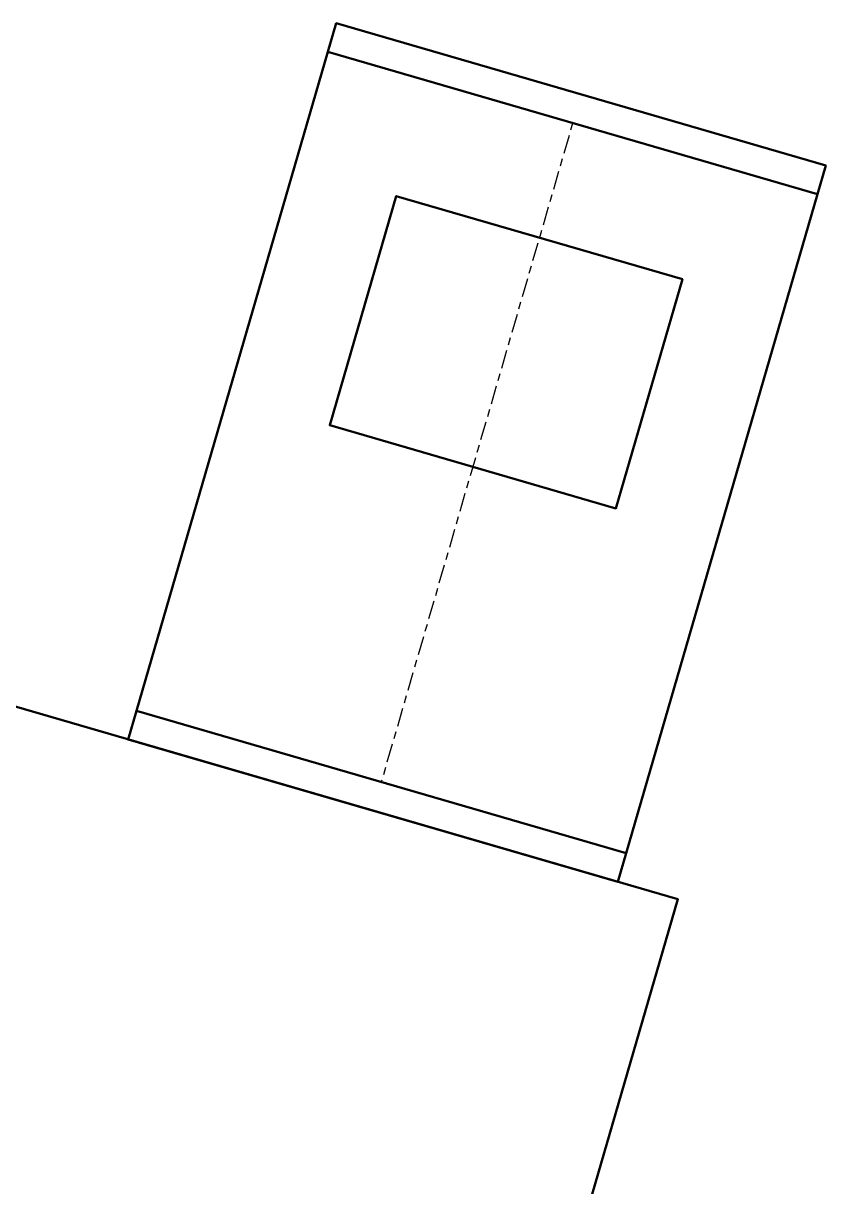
# Model space of a CAD drawing. Header units: inches. Extents: x -1654 to 1344, y -1538 to 36.
# Drawn here: x 48.46 to 75.38, y -763.16 to -724.16 of the extents above; entities that cross this region are included whole.
import ezdxf

# ---------------------------------------------------------------- set-up
doc = ezdxf.new("R2010")
doc.units = ezdxf.units.IN
doc.header["$MEASUREMENT"] = 0
doc.linetypes.add('Center', pattern=[1.25, 0.25, -0.1875, 0.625, -0.1875])
for name, color, linetype, lineweight in [('M-EQPT', 2, 'Continuous', 50), ('M-HVAC-CDFF', 3, 'Continuous', 30), ('M-HVAC-CDFF-SA', 3, 'Continuous', 30), ('M-HVAC-DUCT', 1, 'Center', 30), ('M-HVAC-DUCT-SA', 1, 'Continuous', 50)]:
    doc.layers.add(name, color=color, linetype=linetype, lineweight=lineweight)

# ---------------------------------------------------------------- blocks, each defined once
blk = doc.blocks.new('Heat Pump - Horizontal - Water Source - Heat Pump 2 Ton Horizontal-844838-_3D_')
at = {"layer": 'M-EQPT'}
mesh = blk.add_polyface(dxfattribs=at)
corners = [(21.551, -11.199, 8.65), (21.551, 11.199, 8.65), (-21.551, 11.199, 8.65), (-21.551, -11.199, 8.65)]
mesh.append_faces([[corners[k] for k in face] for face in [(2, 3, 0, 1)]])
mesh = blk.add_polyface(dxfattribs=at)
corners = [(21.551, -11.199, -8.65), (-21.551, -11.199, -8.65), (-21.551, 11.199, -8.65), (21.551, 11.199, -8.65)]
mesh.append_faces([[corners[k] for k in face] for face in [(2, 3, 0, 1)]])
mesh = blk.add_polyface(dxfattribs=at)
corners = [(-21.551, 11.199, 8.65), (21.551, 11.199, 8.65), (21.551, 11.199, -8.65), (-21.551, 11.199, -8.65)]
mesh.append_faces([[corners[k] for k in face] for face in [(0, 1, 2, 3)]])
mesh = blk.add_polyface(dxfattribs=at)
corners = [(-21.551, -11.199, 8.65), (-21.551, 11.199, 8.65), (-21.551, 11.199, -8.65), (-21.551, -11.199, -8.65)]
mesh.append_faces([[corners[k] for k in face] for face in [(0, 1, 2, 3)]])
mesh = blk.add_polyface(dxfattribs=at)
corners = [(21.551, -11.199, 8.65), (-21.551, -11.199, 8.65), (-21.551, -11.199, -8.65), (21.551, -11.199, -8.65)]
mesh.append_faces([[corners[k] for k in face] for face in [(0, 1, 2, 3)]])
mesh = blk.add_polyface(dxfattribs=at)
corners = [(-2.348, -11.199, -7.65), (-19.449, -11.199, -7.65), (-19.449, -11.199, 7.65), (-2.348, -11.199, 7.65)]
mesh.append_faces([[corners[k] for k in face] for face in [(2, 3, 0, 1)]])
mesh = blk.add_polyface(dxfattribs=at)
corners = [(-19.449, -12.199, 7.65), (-2.348, -12.199, 7.65), (-2.348, -11.199, 7.65), (-19.449, -11.199, 7.65)]
mesh.append_faces([[corners[k] for k in face] for face in [(0, 1, 2, 3)]])
mesh = blk.add_polyface(dxfattribs=at)
corners = [(-19.449, -12.199, -7.65), (-19.449, -12.199, 7.65), (-19.449, -11.199, 7.65), (-19.449, -11.199, -7.65)]
mesh.append_faces([[corners[k] for k in face] for face in [(0, 1, 2, 3)]])
mesh = blk.add_polyface(dxfattribs=at)
corners = [(-2.348, -12.199, -7.65), (-19.449, -12.199, -7.65), (-19.449, -11.199, -7.65), (-2.348, -11.199, -7.65)]
mesh.append_faces([[corners[k] for k in face] for face in [(0, 1, 2, 3)]])
mesh = blk.add_polyface(dxfattribs=at)
corners = [(-2.348, -12.199, 7.65), (-2.348, -12.199, -7.65), (-2.348, -11.199, -7.65), (-2.348, -11.199, 7.65)]
mesh.append_faces([[corners[k] for k in face] for face in [(0, 1, 2, 3)]])
mesh = blk.add_polyface(dxfattribs=at)
corners = [(-2.348, -12.199, -7.65), (-2.348, -12.199, 7.65), (-19.449, -12.199, 7.65), (-19.449, -12.199, -7.65)]
mesh.append_faces([[corners[k] for k in face] for face in [(3, 0, 1, 2)]])
blk = doc.blocks.new('Rectangular Endcap - Standard-915868-_3D_')
at = {"layer": 'M-HVAC-DUCT', "color": 8, "linetype": 'Continuous', "lineweight": 50}
mesh = blk.add_polyface(dxfattribs=at)
corners = [(0, 8.551, 7.65), (0, 8.551, -7.65), (0, -8.551, -7.65), (0, -8.551, 7.65)]
mesh.append_faces([[corners[k] for k in face] for face in [(0, 1, 2, 3)]], dxfattribs={"color": 8})
mesh = blk.add_polyface(dxfattribs=at)
corners = [(0, 8.551, -7.65), (0, 8.551, 7.65), (1, 8.551, 7.65), (1, 8.551, -7.65)]
mesh.append_faces([[corners[k] for k in face] for face in [(0, 1, 2, 3)]], dxfattribs={"color": 8})
mesh = blk.add_polyface(dxfattribs=at)
corners = [(0, -8.551, -7.65), (0, 8.551, -7.65), (1, 8.551, -7.65), (1, -8.551, -7.65)]
mesh.append_faces([[corners[k] for k in face] for face in [(0, 1, 2, 3)]], dxfattribs={"color": 8})
mesh = blk.add_polyface(dxfattribs=at)
corners = [(0, 8.551, 7.65), (0, -8.551, 7.65), (1, -8.551, 7.65), (1, 8.551, 7.65)]
mesh.append_faces([[corners[k] for k in face] for face in [(3, 0, 1, 2)]], dxfattribs={"color": 8})
mesh = blk.add_polyface(dxfattribs=at)
corners = [(1, 8.551, 7.65), (1, -8.551, 7.65), (1, -8.551, -7.65), (1, 8.551, -7.65)]
mesh.append_faces([[corners[k] for k in face] for face in [(2, 3, 0, 1)]], dxfattribs={"color": 8})
mesh = blk.add_polyface(dxfattribs=at)
corners = [(0, -8.551, 7.65), (0, -8.551, -7.65), (1, -8.551, -7.65), (1, -8.551, 7.65)]
mesh.append_faces([[corners[k] for k in face] for face in [(0, 1, 2, 3)]], dxfattribs={"color": 8})
blk = doc.blocks.new('Face Thin Mount Return Diffuser - Non-Hosted - 10x8 Face-950893-_3D_')
at = {"layer": 'M-HVAC-CDFF'}
mesh = blk.add_polyface(dxfattribs=at)
corners = [(5, -4, 1), (5, 4, 1), (-5, 4, 1), (-5, -4, 1)]
mesh.append_faces([[corners[k] for k in face] for face in [(3, 0, 1, 2)]])
mesh = blk.add_polyface(dxfattribs=at)
corners = [(5, -4), (-5, -4), (-5, 4), (5, 4)]
mesh.append_faces([[corners[k] for k in face] for face in [(2, 3, 0, 1)]])
mesh = blk.add_polyface(dxfattribs=at)
corners = [(-5, -4), (-5, -4, 1), (-5, 4, 1), (-5, 4)]
mesh.append_faces([[corners[k] for k in face] for face in [(3, 0, 1, 2)]])
mesh = blk.add_polyface(dxfattribs=at)
corners = [(-5, 4), (-5, 4, 1), (5, 4, 1), (5, 4)]
mesh.append_faces([[corners[k] for k in face] for face in [(3, 0, 1, 2)]])
mesh = blk.add_polyface(dxfattribs=at)
corners = [(5, 4), (5, 4, 1), (5, -4, 1), (5, -4)]
mesh.append_faces([[corners[k] for k in face] for face in [(3, 0, 1, 2)]])
mesh = blk.add_polyface(dxfattribs=at)
corners = [(5, -4), (5, -4, 1), (-5, -4, 1), (-5, -4)]
mesh.append_faces([[corners[k] for k in face] for face in [(3, 0, 1, 2)]])
blk = doc.blocks.new('Rectangular Takeoff - Standard-939836-_3D_')
at = {"layer": 'M-HVAC-DUCT', "color": 8, "linetype": 'Continuous', "lineweight": 50}
mesh = blk.add_polyface(dxfattribs=at)
corners = [(-0.24, -5, 4), (-0.24, 5, 4), (-0.24, 5, -4), (-0.24, -5, -4)]
mesh.append_faces([[corners[k] for k in face] for face in [(2, 3, 0, 1)]], dxfattribs={"color": 8})
mesh = blk.add_polyface(dxfattribs=at)
corners = [(-0.24, 5, -4), (1, 5, -4), (1, -5, -4), (-0.24, -5, -4)]
mesh.append_faces([[corners[k] for k in face] for face in [(3, 0, 1, 2)]], dxfattribs={"color": 8})
mesh = blk.add_polyface(dxfattribs=at)
corners = [(-0.24, 5, 4), (1, 5, 4), (1, 5, -4), (-0.24, 5, -4)]
mesh.append_faces([[corners[k] for k in face] for face in [(2, 3, 0, 1)]], dxfattribs={"color": 8})
mesh = blk.add_polyface(dxfattribs=at)
corners = [(1, -5, 4), (1, 5, 4), (-0.24, 5, 4), (-0.24, -5, 4)]
mesh.append_faces([[corners[k] for k in face] for face in [(1, 2, 3, 0)]], dxfattribs={"color": 8})
mesh = blk.add_polyface(dxfattribs=at)
corners = [(1, -5, 4), (1, -5, -4), (1, 5, -4), (1, 5, 4)]
mesh.append_faces([[corners[k] for k in face] for face in [(3, 0, 1, 2)]], dxfattribs={"color": 8})
mesh = blk.add_polyface(dxfattribs=at)
corners = [(-0.24, -5, -4), (1, -5, -4), (1, -5, 4), (-0.24, -5, 4)]
mesh.append_faces([[corners[k] for k in face] for face in [(3, 0, 1, 2)]], dxfattribs={"color": 8})

msp = doc.modelspace()

# ---------------------------------------------------------------- linework, layer by layer
at = {"layer": 'M-HVAC-DUCT', "color": 5}
msp.add_line((66.894, -727.505, 1332.002), (60.474, -749.591, 1332.002), dxfattribs=at)

# ---------------------------------------------------------------- block references
at = {"layer": 'M-EQPT', "rotation": 163.7901312840834}
msp.add_blockref('Heat Pump - Horizontal - Water Source - Heat Pump 2 Ton Horizontal-844838-_3D_', (46.603, -758.263, 1332.002), dxfattribs=at)
at = {"layer": 'M-HVAC-CDFF-SA', "extrusion": (0, 0, -1), "rotation": 196.2098687159168}
msp.add_blockref('Face Thin Mount Return Diffuser - Non-Hosted - 10x8 Face-950893-_3D_', (-64.661, -735.187, -1341.65), dxfattribs=at)
at = {"layer": 'M-HVAC-DUCT-SA', "color": 8, "rotation": 73.79013128408342}
msp.add_blockref('Rectangular Endcap - Standard-915868-_3D_', (66.894, -727.505, 1332.002), dxfattribs=at)
at = {"layer": 'M-HVAC-DUCT-SA', "color": 8, "extrusion": (-0.279157, -0.960246, 0), "rotation": 90}
msp.add_blockref('Rectangular Takeoff - Standard-939836-_3D_', (267.323, 1339.65, 687.91), dxfattribs=at)

# ---------------------------------------------------------------- meshes
at = {"layer": 'M-HVAC-DUCT-SA', "color": 8}
mesh = msp.add_polyface(dxfattribs=at)
corners = [(58.684, -725.118, 1324.352), (75.105, -729.892, 1324.352), (68.685, -751.978, 1324.352), (52.263, -747.204, 1324.352)]
mesh.append_faces([[corners[k] for k in face] for face in [(3, 0, 1, 2)]], dxfattribs={"color": 8})
mesh = msp.add_polyface(dxfattribs=at)
corners = [(58.684, -725.118, 1339.652), (58.684, -725.118, 1324.352), (52.263, -747.204, 1324.352), (52.263, -747.204, 1339.652)]
mesh.append_faces([[corners[k] for k in face] for face in [(3, 0, 1, 2)]], dxfattribs={"color": 8})
mesh = msp.add_polyface(dxfattribs=at)
corners = [(75.105, -729.892, 1339.652), (58.684, -725.118, 1339.652), (52.263, -747.204, 1339.652), (68.685, -751.978, 1339.652)]
mesh.append_faces([[corners[k] for k in face] for face in [(3, 0, 1, 2)]], dxfattribs={"color": 8})
mesh = msp.add_polyface(dxfattribs=at)
corners = [(75.105, -729.892, 1324.352), (58.684, -725.118, 1324.352), (58.684, -725.118, 1339.652), (75.105, -729.892, 1339.652)]
mesh.append_faces([[corners[k] for k in face] for face in [(1, 2, 3, 0)]], dxfattribs={"color": 8})
mesh = msp.add_polyface(dxfattribs=at)
corners = [(68.346, -740.424, 1339.41), (58.743, -737.633, 1339.41), (60.977, -729.951, 1339.41), (70.579, -732.742, 1339.41)]
mesh.append_faces([[corners[k] for k in face] for face in [(2, 3, 0, 1)]], dxfattribs={"color": 8})
mesh = msp.add_polyface(dxfattribs=at)
corners = [(60.977, -729.951, 1339.41), (58.743, -737.633, 1339.41), (58.743, -737.633, 1339.652), (60.977, -729.951, 1339.652)]
mesh.append_faces([[corners[k] for k in face] for face in [(0, 1, 2, 3)]], dxfattribs={"color": 8})
mesh = msp.add_polyface(dxfattribs=at)
corners = [(68.346, -740.424, 1339.652), (70.579, -732.742, 1339.652), (60.977, -729.951, 1339.652), (58.743, -737.633, 1339.652)]
mesh.append_faces([[corners[k] for k in face] for face in [(0, 1, 2, 3)]], dxfattribs={"color": 8})
mesh = msp.add_polyface(dxfattribs=at)
corners = [(70.579, -732.742, 1339.41), (60.977, -729.951, 1339.41), (60.977, -729.951, 1339.652), (70.579, -732.742, 1339.652)]
mesh.append_faces([[corners[k] for k in face] for face in [(3, 0, 1, 2)]], dxfattribs={"color": 8})
mesh = msp.add_polyface(dxfattribs=at)
corners = [(75.105, -729.892, 1324.352), (75.105, -729.892, 1339.652), (68.685, -751.978, 1339.652), (68.685, -751.978, 1324.352)]
mesh.append_faces([[corners[k] for k in face] for face in [(3, 0, 1, 2)]], dxfattribs={"color": 8})
mesh = msp.add_polyface(dxfattribs=at)
corners = [(68.346, -740.424, 1339.41), (70.579, -732.742, 1339.41), (70.579, -732.742, 1339.652), (68.346, -740.424, 1339.652)]
mesh.append_faces([[corners[k] for k in face] for face in [(0, 1, 2, 3)]], dxfattribs={"color": 8})
mesh = msp.add_polyface(dxfattribs=at)
corners = [(58.743, -737.633, 1339.41), (68.346, -740.424, 1339.41), (68.346, -740.424, 1339.652), (58.743, -737.633, 1339.652)]
mesh.append_faces([[corners[k] for k in face] for face in [(3, 0, 1, 2)]], dxfattribs={"color": 8})
mesh = msp.add_polyface(dxfattribs=at)
corners = [(68.685, -751.978, 1324.352), (68.685, -751.978, 1339.652), (52.263, -747.204, 1339.652), (52.263, -747.204, 1324.352)]
mesh.append_faces([[corners[k] for k in face] for face in [(1, 2, 3, 0)]], dxfattribs={"color": 8})

doc.saveas('drawing.dxf')
